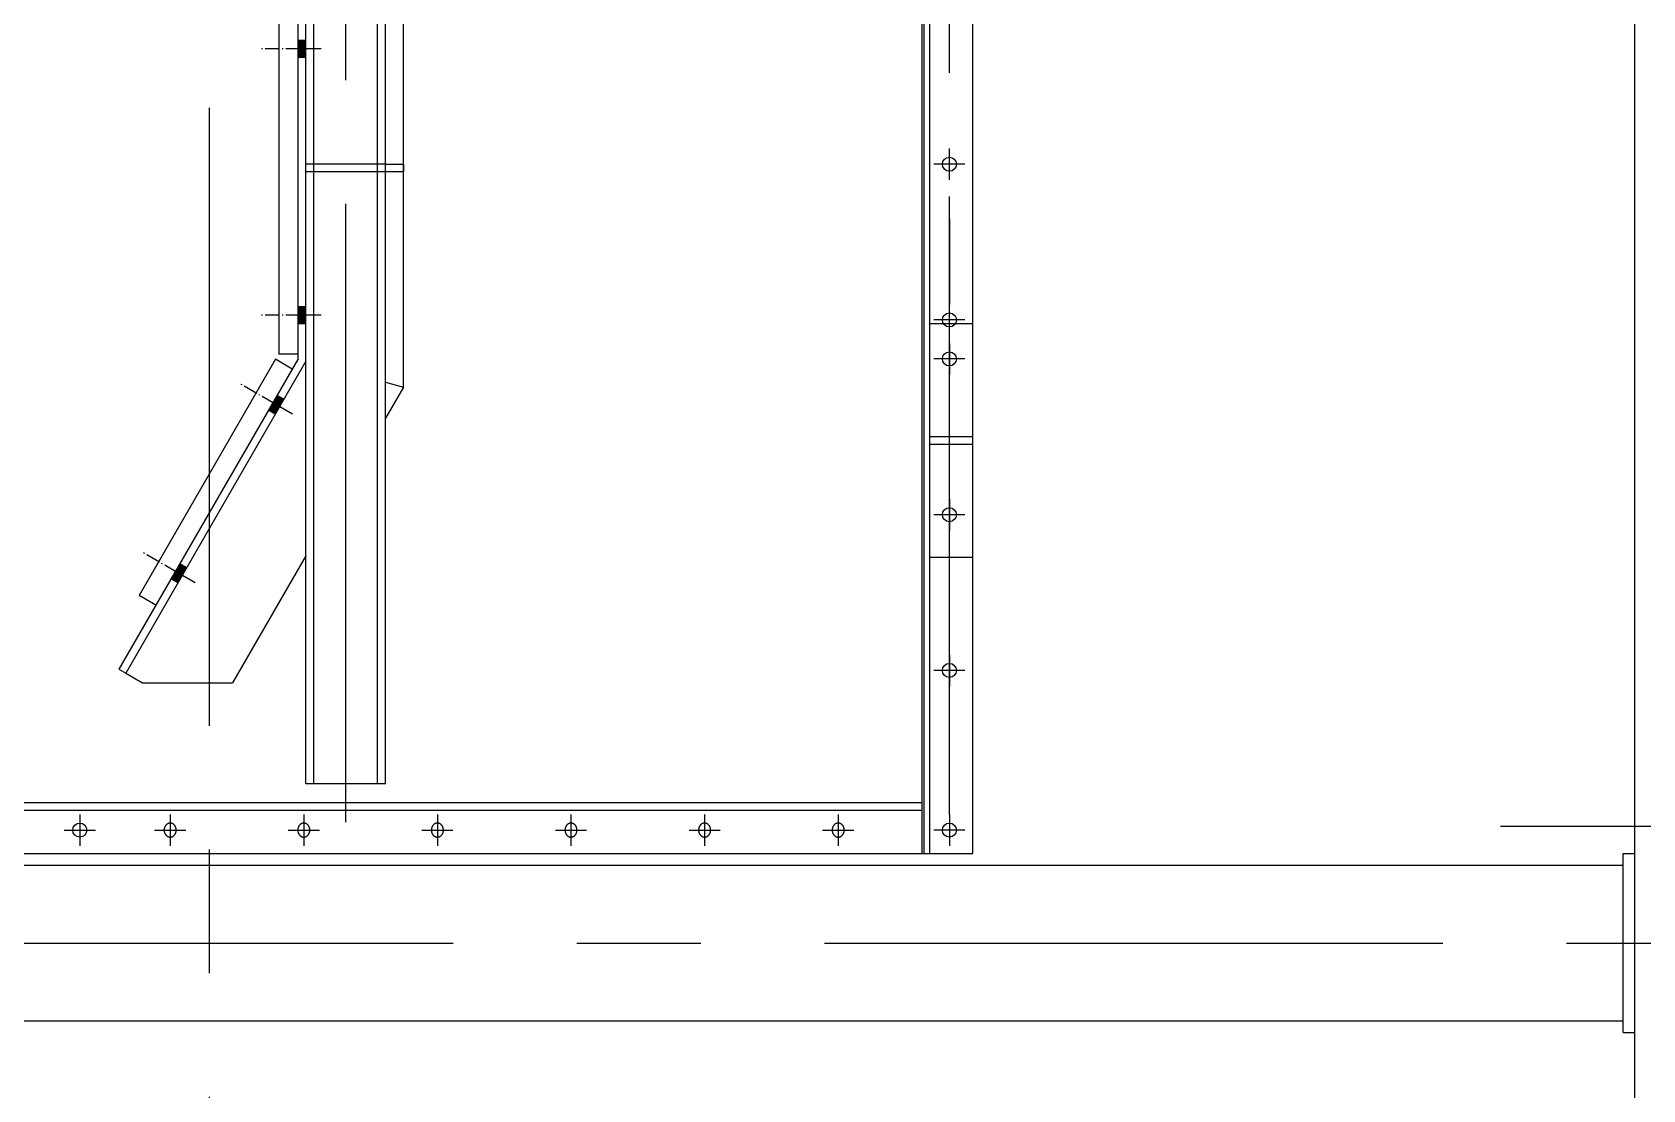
# Model space of a CAD drawing. Extents: x 0 to 45720, y 0 to 30480.
# Drawn here: x 11400 to 13467, y 20167 to 21525 of the extents above; entities that cross this region are included whole.
import ezdxf

# ---------------------------------------------------------------- set-up
doc = ezdxf.new("R2010")
doc.units = 0
doc.header["$LTSCALE"] = 25
for name, pattern in [('CENTER', [50.8, 31.75, -6.35, 6.35, -6.35]), ('CL', [1.0625, 0.75, -0.125, 0.0625, -0.125]), ('HIDDEN', [9.525, 6.35, -3.175])]:
    doc.linetypes.add(name, pattern=pattern)
for name, color, linetype in [('CL', 1, 'CL'), ('EMS_CL', 1, 'CENTER'), ('EMS_GRAY', 252, 'CONTINUOUS'), ('EMS_HIDDEN', 3, 'HIDDEN'), ('EMS_OBJECT', 2, 'CONTINUOUS'), ('LINER', 252, 'CONTINUOUS')]:
    doc.layers.add(name, color=color, linetype=linetype)

msp = doc.modelspace()

# ---------------------------------------------------------------- linework, layer by layer
at = {"layer": 'CL'}
for p, q in [((11770.624, 21503.099), (11693.07, 21503.098)), ((11770.624, 21161.099), (11693.07, 21161.098)), ((11734.191, 21034.12), (11667.027, 21072.897)), ((11609.191, 20817.614), (11542.026, 20856.391))]:
    msp.add_line(p, q, dxfattribs=at)
at = {"layer": 'EMS_CL'}
for p, q in [((11627.032, 23967.541), (11627.032, 18960.788)), ((11802.253, 20510.324), (11802.253, 23199.872)), ((12577.032, 20520.098), (12577.032, 23190.098)), ((12577.032, 21335.098), (12577.032, 21375.098)), ((12597.032, 21355.098), (12557.032, 21355.098)), ((12577.032, 21285.098), (12577.032, 21175.098)), ((12597.032, 21155.098), (12557.032, 21155.098)), ((12597.032, 21105.098), (12557.032, 21105.098)), ((12577.032, 21125.098), (12577.032, 21085.098)), ((12577.032, 20925.098), (12577.032, 20885.098)), ((12597.032, 20905.098), (12557.032, 20905.098)), ((12577.032, 20725.098), (12577.032, 20685.098)), ((12597.032, 20705.098), (12557.032, 20705.098)), ((11460.991, 20520.098), (11460.991, 20480.098)), ((11577.028, 20520.098), (11577.028, 20480.098)), ((11748.498, 20520.098), (11748.498, 20480.098)), ((11919.968, 20520.098), (11919.968, 20480.098)), ((12091.438, 20520.098), (12091.438, 20480.098)), ((12262.909, 20520.098), (12262.909, 20480.098)), ((12434.379, 20520.098), (12434.379, 20480.098)), ((12577.032, 20520.098), (12577.032, 20480.098)), ((11440.991, 20500.098), (11480.991, 20500.098)), ((11557.028, 20500.098), (11597.028, 20500.098)), ((11728.498, 20500.098), (11768.498, 20500.098)), ((11899.968, 20500.098), (11939.968, 20500.098)), ((12071.438, 20500.098), (12111.438, 20500.098)), ((12242.909, 20500.098), (12282.909, 20500.098)), ((12414.379, 20500.098), (12454.379, 20500.098)), ((12597.032, 20500.098), (12557.032, 20500.098)), ((13284.334, 20505.098), (15334.477, 20505.098)), ((8606.619, 20355.098), (13588.116, 20355.098))]:
    msp.add_line(p, q, dxfattribs=at)
at = {"layer": 'EMS_GRAY'}
for p, q in [((12542.032, 20470.098), (12542.032, 23240.098)), ((12544.803, 20470.098), (12544.803, 23240.098)), ((12552.032, 20470.098), (12552.032, 23240.098)), ((12607.032, 20470.098), (12607.032, 23240.098)), ((11751.253, 20560.098), (11751.253, 23150.098)), ((11761.253, 20560.098), (11761.253, 23150.098)), ((11843.253, 20560.098), (11843.253, 23150.098)), ((11853.253, 20560.098), (11853.253, 23150.098)), ((11876.253, 21068.925), (11876.253, 22641.271)), ((11741.253, 21105.098), (11741.253, 22605.098)), ((11751.253, 21514.099), (11741.253, 21514.099)), ((11751.253, 21492.099), (11741.253, 21492.099)), ((11853.253, 21355.098), (11876.253, 21355.098)), ((11876.253, 21355.098), (11876.253, 21345.098)), ((11876.253, 21345.098), (11853.253, 21345.098)), ((11751.253, 21172.099), (11741.253, 21172.099)), ((11751.253, 21150.099), (11741.253, 21150.099)), ((12607.032, 21150.098), (12552.032, 21150.098)), ((11741.253, 21105.098), (11511.253, 20706.727)), ((11751.253, 21102.419), (11519.913, 20701.727)), ((11853.253, 21075.088), (11876.253, 21068.925)), ((11876.253, 21068.925), (11853.253, 21029.088)), ((11722.915, 21053.332), (11714.255, 21058.332)), ((11711.915, 21034.279), (11703.255, 21039.279)), ((12607.032, 21005.098), (12552.032, 21005.098)), ((12607.032, 20995.098), (12552.032, 20995.098)), ((11597.915, 20836.826), (11589.255, 20841.826)), ((11751.253, 20852.419), (11657.034, 20689.227)), ((12607.032, 20850.098), (12552.032, 20850.098)), ((11586.915, 20817.773), (11578.255, 20822.773)), ((11511.253, 20706.727), (11519.913, 20701.727)), ((11519.913, 20701.727), (11541.564, 20689.227)), ((11541.564, 20689.227), (11657.034, 20689.227)), ((11751.253, 20560.098), (11853.253, 20560.098)), ((12542.032, 20535.098), (10776.751, 20535.098)), ((12542.032, 20525.098), (10776.751, 20525.098)), ((10776.751, 20470.098), (12607.032, 20470.098))]:
    msp.add_line(p, q, dxfattribs=at)
for points in [[(11577, 20509.1, 0), (11576.6, 20509.1, 0), (11576.3, 20509.1, 0), (11575.9, 20509, 0), (11575.5, 20508.9, 0), (11575.2, 20508.8, 0), (11574.8, 20508.7, 0), (11574.4, 20508.6, 0), (11574.1, 20508.4, 0), (11573.7, 20508.2, 0), (11573.4, 20508, 0), (11573.1, 20507.8, 0), (11572.7, 20507.6, 0), (11572.4, 20507.3, 0), (11572.1, 20507.1, 0), (11571.8, 20506.8, 0), (11571.6, 20506.5, 0), (11571.3, 20506.1, 0), (11571.1, 20505.8, 0), (11570.8, 20505.5, 0), (11570.6, 20505.1, 0), (11570.4, 20504.7, 0), (11570.2, 20504.3, 0), (11570.1, 20503.9, 0), (11569.9, 20503.5, 0), (11569.8, 20503.1, 0), (11569.6, 20502.7, 0), (11569.5, 20502.3, 0), (11569.5, 20501.9, 0), (11569.4, 20501.4, 0), (11569.3, 20501, 0), (11569.3, 20500.5, 0), (11569.3, 20500.1, 0), (11569.3, 20499.7, 0), (11569.3, 20499.2, 0), (11569.4, 20498.8, 0), (11569.5, 20498.3, 0), (11569.5, 20497.9, 0), (11569.6, 20497.5, 0), (11569.8, 20497.1, 0), (11569.9, 20496.7, 0), (11570.1, 20496.2, 0), (11570.2, 20495.9, 0), (11570.4, 20495.5, 0), (11570.6, 20495.1, 0), (11570.8, 20494.7, 0), (11571.1, 20494.4, 0), (11571.3, 20494.1, 0), (11571.6, 20493.7, 0), (11571.8, 20493.4, 0), (11572.1, 20493.1, 0), (11572.4, 20492.9, 0), (11572.7, 20492.6, 0), (11573.1, 20492.4, 0), (11573.4, 20492.2, 0), (11573.7, 20492, 0), (11574.1, 20491.8, 0), (11574.4, 20491.6, 0), (11574.8, 20491.5, 0), (11575.2, 20491.4, 0), (11575.5, 20491.3, 0), (11575.9, 20491.2, 0), (11576.3, 20491.1, 0), (11576.6, 20491.1, 0), (11577, 20491.1, 0), (11577.4, 20491.1, 0), (11577.8, 20491.1, 0), (11578.2, 20491.2, 0), (11578.5, 20491.3, 0), (11578.9, 20491.4, 0), (11579.3, 20491.5, 0), (11579.6, 20491.6, 0), (11580, 20491.8, 0), (11580.3, 20492, 0), (11580.7, 20492.2, 0), (11581, 20492.4, 0), (11581.3, 20492.6, 0), (11581.6, 20492.9, 0), (11581.9, 20493.1, 0), (11582.2, 20493.4, 0), (11582.5, 20493.7, 0), (11582.7, 20494.1, 0), (11583, 20494.4, 0), (11583.2, 20494.7, 0), (11583.4, 20495.1, 0), (11583.6, 20495.5, 0), (11583.8, 20495.9, 0), (11584, 20496.2, 0), (11584.2, 20496.7, 0), (11584.3, 20497.1, 0), (11584.4, 20497.5, 0), (11584.5, 20497.9, 0), (11584.6, 20498.3, 0), (11584.7, 20498.8, 0), (11584.7, 20499.2, 0), (11584.7, 20499.7, 0), (11584.7, 20500.1, 0), (11584.7, 20500.5, 0), (11584.7, 20501, 0), (11584.7, 20501.4, 0), (11584.6, 20501.9, 0), (11584.5, 20502.3, 0), (11584.4, 20502.7, 0), (11584.3, 20503.1, 0), (11584.2, 20503.5, 0), (11584, 20503.9, 0), (11583.8, 20504.3, 0), (11583.6, 20504.7, 0), (11583.4, 20505.1, 0), (11583.2, 20505.5, 0), (11583, 20505.8, 0), (11582.7, 20506.1, 0), (11582.5, 20506.5, 0), (11582.2, 20506.8, 0), (11581.9, 20507.1, 0), (11581.6, 20507.3, 0), (11581.3, 20507.6, 0), (11581, 20507.8, 0), (11580.7, 20508, 0), (11580.3, 20508.2, 0), (11580, 20508.4, 0), (11579.6, 20508.6, 0), (11579.3, 20508.7, 0), (11578.9, 20508.8, 0), (11578.5, 20508.9, 0), (11578.2, 20509, 0), (11577.8, 20509.1, 0), (11577.4, 20509.1, 0), (11577, 20509.1, 0)], [(11748.5, 20509.1, 0), (11748.1, 20509.1, 0), (11747.7, 20509.1, 0), (11747.4, 20509, 0), (11747, 20508.9, 0), (11746.6, 20508.8, 0), (11746.3, 20508.7, 0), (11745.9, 20508.6, 0), (11745.5, 20508.4, 0), (11745.2, 20508.2, 0), (11744.9, 20508, 0), (11744.5, 20507.8, 0), (11744.2, 20507.6, 0), (11743.9, 20507.3, 0), (11743.6, 20507.1, 0), (11743.3, 20506.8, 0), (11743, 20506.5, 0), (11742.8, 20506.1, 0), (11742.5, 20505.8, 0), (11742.3, 20505.5, 0), (11742.1, 20505.1, 0), (11741.9, 20504.7, 0), (11741.7, 20504.3, 0), (11741.5, 20503.9, 0), (11741.4, 20503.5, 0), (11741.2, 20503.1, 0), (11741.1, 20502.7, 0), (11741, 20502.3, 0), (11740.9, 20501.9, 0), (11740.9, 20501.4, 0), (11740.8, 20501, 0), (11740.8, 20500.5, 0), (11740.8, 20500.1, 0), (11740.8, 20499.7, 0), (11740.8, 20499.2, 0), (11740.9, 20498.8, 0), (11740.9, 20498.3, 0), (11741, 20497.9, 0), (11741.1, 20497.5, 0), (11741.2, 20497.1, 0), (11741.4, 20496.7, 0), (11741.5, 20496.2, 0), (11741.7, 20495.9, 0), (11741.9, 20495.5, 0), (11742.1, 20495.1, 0), (11742.3, 20494.7, 0), (11742.5, 20494.4, 0), (11742.8, 20494.1, 0), (11743, 20493.7, 0), (11743.3, 20493.4, 0), (11743.6, 20493.1, 0), (11743.9, 20492.9, 0), (11744.2, 20492.6, 0), (11744.5, 20492.4, 0), (11744.9, 20492.2, 0), (11745.2, 20492, 0), (11745.5, 20491.8, 0), (11745.9, 20491.6, 0), (11746.3, 20491.5, 0), (11746.6, 20491.4, 0), (11747, 20491.3, 0), (11747.4, 20491.2, 0), (11747.7, 20491.1, 0), (11748.1, 20491.1, 0), (11748.5, 20491.1, 0), (11748.9, 20491.1, 0), (11749.3, 20491.1, 0), (11749.6, 20491.2, 0), (11750, 20491.3, 0), (11750.4, 20491.4, 0), (11750.7, 20491.5, 0), (11751.1, 20491.6, 0), (11751.5, 20491.8, 0), (11751.8, 20492, 0), (11752.1, 20492.2, 0), (11752.5, 20492.4, 0), (11752.8, 20492.6, 0), (11753.1, 20492.9, 0), (11753.4, 20493.1, 0), (11753.7, 20493.4, 0), (11754, 20493.7, 0), (11754.2, 20494.1, 0), (11754.5, 20494.4, 0), (11754.7, 20494.7, 0), (11754.9, 20495.1, 0), (11755.1, 20495.5, 0), (11755.3, 20495.9, 0), (11755.5, 20496.2, 0), (11755.6, 20496.7, 0), (11755.8, 20497.1, 0), (11755.9, 20497.5, 0), (11756, 20497.9, 0), (11756.1, 20498.3, 0), (11756.1, 20498.8, 0), (11756.2, 20499.2, 0), (11756.2, 20499.7, 0), (11756.2, 20500.1, 0), (11756.2, 20500.5, 0), (11756.2, 20501, 0), (11756.1, 20501.4, 0), (11756.1, 20501.9, 0), (11756, 20502.3, 0), (11755.9, 20502.7, 0), (11755.8, 20503.1, 0), (11755.6, 20503.5, 0), (11755.5, 20503.9, 0), (11755.3, 20504.3, 0), (11755.1, 20504.7, 0), (11754.9, 20505.1, 0), (11754.7, 20505.5, 0), (11754.5, 20505.8, 0), (11754.2, 20506.1, 0), (11754, 20506.5, 0), (11753.7, 20506.8, 0), (11753.4, 20507.1, 0), (11753.1, 20507.3, 0), (11752.8, 20507.6, 0), (11752.5, 20507.8, 0), (11752.1, 20508, 0), (11751.8, 20508.2, 0), (11751.5, 20508.4, 0), (11751.1, 20508.6, 0), (11750.7, 20508.7, 0), (11750.4, 20508.8, 0), (11750, 20508.9, 0), (11749.6, 20509, 0), (11749.3, 20509.1, 0), (11748.9, 20509.1, 0), (11748.5, 20509.1, 0)], [(11920, 20509.1, 0), (11919.6, 20509.1, 0), (11919.2, 20509.1, 0), (11918.8, 20509, 0), (11918.5, 20508.9, 0), (11918.1, 20508.8, 0), (11917.7, 20508.7, 0), (11917.4, 20508.6, 0), (11917, 20508.4, 0), (11916.7, 20508.2, 0), (11916.3, 20508, 0), (11916, 20507.8, 0), (11915.7, 20507.6, 0), (11915.4, 20507.3, 0), (11915.1, 20507.1, 0), (11914.8, 20506.8, 0), (11914.5, 20506.5, 0), (11914.3, 20506.1, 0), (11914, 20505.8, 0), (11913.8, 20505.5, 0), (11913.6, 20505.1, 0), (11913.4, 20504.7, 0), (11913.2, 20504.3, 0), (11913, 20503.9, 0), (11912.8, 20503.5, 0), (11912.7, 20503.1, 0), (11912.6, 20502.7, 0), (11912.5, 20502.3, 0), (11912.4, 20501.9, 0), (11912.3, 20501.4, 0), (11912.3, 20501, 0), (11912.3, 20500.5, 0), (11912.3, 20500.1, 0), (11912.3, 20499.7, 0), (11912.3, 20499.2, 0), (11912.3, 20498.8, 0), (11912.4, 20498.3, 0), (11912.5, 20497.9, 0), (11912.6, 20497.5, 0), (11912.7, 20497.1, 0), (11912.8, 20496.7, 0), (11913, 20496.2, 0), (11913.2, 20495.9, 0), (11913.4, 20495.5, 0), (11913.6, 20495.1, 0), (11913.8, 20494.7, 0), (11914, 20494.4, 0), (11914.3, 20494.1, 0), (11914.5, 20493.7, 0), (11914.8, 20493.4, 0), (11915.1, 20493.1, 0), (11915.4, 20492.9, 0), (11915.7, 20492.6, 0), (11916, 20492.4, 0), (11916.3, 20492.2, 0), (11916.7, 20492, 0), (11917, 20491.8, 0), (11917.4, 20491.6, 0), (11917.7, 20491.5, 0), (11918.1, 20491.4, 0), (11918.5, 20491.3, 0), (11918.8, 20491.2, 0), (11919.2, 20491.1, 0), (11919.6, 20491.1, 0), (11920, 20491.1, 0), (11920.3, 20491.1, 0), (11920.7, 20491.1, 0), (11921.1, 20491.2, 0), (11921.5, 20491.3, 0), (11921.8, 20491.4, 0), (11922.2, 20491.5, 0), (11922.6, 20491.6, 0), (11922.9, 20491.8, 0), (11923.3, 20492, 0), (11923.6, 20492.2, 0), (11923.9, 20492.4, 0), (11924.3, 20492.6, 0), (11924.6, 20492.9, 0), (11924.9, 20493.1, 0), (11925.2, 20493.4, 0), (11925.4, 20493.7, 0), (11925.7, 20494.1, 0), (11925.9, 20494.4, 0), (11926.2, 20494.7, 0), (11926.4, 20495.1, 0), (11926.6, 20495.5, 0), (11926.8, 20495.9, 0), (11926.9, 20496.2, 0), (11927.1, 20496.7, 0), (11927.2, 20497.1, 0), (11927.4, 20497.5, 0), (11927.5, 20497.9, 0), (11927.5, 20498.3, 0), (11927.6, 20498.8, 0), (11927.6, 20499.2, 0), (11927.7, 20499.7, 0), (11927.7, 20500.1, 0), (11927.7, 20500.5, 0), (11927.6, 20501, 0), (11927.6, 20501.4, 0), (11927.5, 20501.9, 0), (11927.5, 20502.3, 0), (11927.4, 20502.7, 0), (11927.2, 20503.1, 0), (11927.1, 20503.5, 0), (11926.9, 20503.9, 0), (11926.8, 20504.3, 0), (11926.6, 20504.7, 0), (11926.4, 20505.1, 0), (11926.2, 20505.5, 0), (11925.9, 20505.8, 0), (11925.7, 20506.1, 0), (11925.4, 20506.5, 0), (11925.2, 20506.8, 0), (11924.9, 20507.1, 0), (11924.6, 20507.3, 0), (11924.3, 20507.6, 0), (11923.9, 20507.8, 0), (11923.6, 20508, 0), (11923.3, 20508.2, 0), (11922.9, 20508.4, 0), (11922.6, 20508.6, 0), (11922.2, 20508.7, 0), (11921.8, 20508.8, 0), (11921.5, 20508.9, 0), (11921.1, 20509, 0), (11920.7, 20509.1, 0), (11920.3, 20509.1, 0), (11920, 20509.1, 0)], [(12091.4, 20509.1, 0), (12091.1, 20509.1, 0), (12090.7, 20509.1, 0), (12090.3, 20509, 0), (12089.9, 20508.9, 0), (12089.6, 20508.8, 0), (12089.2, 20508.7, 0), (12088.8, 20508.6, 0), (12088.5, 20508.4, 0), (12088.1, 20508.2, 0), (12087.8, 20508, 0), (12087.5, 20507.8, 0), (12087.2, 20507.6, 0), (12086.8, 20507.3, 0), (12086.5, 20507.1, 0), (12086.3, 20506.8, 0), (12086, 20506.5, 0), (12085.7, 20506.1, 0), (12085.5, 20505.8, 0), (12085.2, 20505.5, 0), (12085, 20505.1, 0), (12084.8, 20504.7, 0), (12084.6, 20504.3, 0), (12084.5, 20503.9, 0), (12084.3, 20503.5, 0), (12084.2, 20503.1, 0), (12084.1, 20502.7, 0), (12084, 20502.3, 0), (12083.9, 20501.9, 0), (12083.8, 20501.4, 0), (12083.8, 20501, 0), (12083.7, 20500.5, 0), (12083.7, 20500.1, 0), (12083.7, 20499.7, 0), (12083.8, 20499.2, 0), (12083.8, 20498.8, 0), (12083.9, 20498.3, 0), (12084, 20497.9, 0), (12084.1, 20497.5, 0), (12084.2, 20497.1, 0), (12084.3, 20496.7, 0), (12084.5, 20496.2, 0), (12084.6, 20495.9, 0), (12084.8, 20495.5, 0), (12085, 20495.1, 0), (12085.2, 20494.7, 0), (12085.5, 20494.4, 0), (12085.7, 20494.1, 0), (12086, 20493.7, 0), (12086.3, 20493.4, 0), (12086.5, 20493.1, 0), (12086.8, 20492.9, 0), (12087.2, 20492.6, 0), (12087.5, 20492.4, 0), (12087.8, 20492.2, 0), (12088.1, 20492, 0), (12088.5, 20491.8, 0), (12088.8, 20491.6, 0), (12089.2, 20491.5, 0), (12089.6, 20491.4, 0), (12089.9, 20491.3, 0), (12090.3, 20491.2, 0), (12090.7, 20491.1, 0), (12091.1, 20491.1, 0), (12091.4, 20491.1, 0), (12091.8, 20491.1, 0), (12092.2, 20491.1, 0), (12092.6, 20491.2, 0), (12092.9, 20491.3, 0), (12093.3, 20491.4, 0), (12093.7, 20491.5, 0), (12094, 20491.6, 0), (12094.4, 20491.8, 0), (12094.7, 20492, 0), (12095.1, 20492.2, 0), (12095.4, 20492.4, 0), (12095.7, 20492.6, 0), (12096, 20492.9, 0), (12096.3, 20493.1, 0), (12096.6, 20493.4, 0), (12096.9, 20493.7, 0), (12097.2, 20494.1, 0), (12097.4, 20494.4, 0), (12097.6, 20494.7, 0), (12097.9, 20495.1, 0), (12098.1, 20495.5, 0), (12098.2, 20495.9, 0), (12098.4, 20496.2, 0), (12098.6, 20496.7, 0), (12098.7, 20497.1, 0), (12098.8, 20497.5, 0), (12098.9, 20497.9, 0), (12099, 20498.3, 0), (12099.1, 20498.8, 0), (12099.1, 20499.2, 0), (12099.1, 20499.7, 0), (12099.2, 20500.1, 0), (12099.1, 20500.5, 0), (12099.1, 20501, 0), (12099.1, 20501.4, 0), (12099, 20501.9, 0), (12098.9, 20502.3, 0), (12098.8, 20502.7, 0), (12098.7, 20503.1, 0), (12098.6, 20503.5, 0), (12098.4, 20503.9, 0), (12098.2, 20504.3, 0), (12098.1, 20504.7, 0), (12097.9, 20505.1, 0), (12097.6, 20505.5, 0), (12097.4, 20505.8, 0), (12097.2, 20506.1, 0), (12096.9, 20506.5, 0), (12096.6, 20506.8, 0), (12096.3, 20507.1, 0), (12096, 20507.3, 0), (12095.7, 20507.6, 0), (12095.4, 20507.8, 0), (12095.1, 20508, 0), (12094.7, 20508.2, 0), (12094.4, 20508.4, 0), (12094, 20508.6, 0), (12093.7, 20508.7, 0), (12093.3, 20508.8, 0), (12092.9, 20508.9, 0), (12092.6, 20509, 0), (12092.2, 20509.1, 0), (12091.8, 20509.1, 0), (12091.4, 20509.1, 0)], [(12262.9, 20509.1, 0), (12262.5, 20509.1, 0), (12262.2, 20509.1, 0), (12261.8, 20509, 0), (12261.4, 20508.9, 0), (12261, 20508.8, 0), (12260.7, 20508.7, 0), (12260.3, 20508.6, 0), (12260, 20508.4, 0), (12259.6, 20508.2, 0), (12259.3, 20508, 0), (12258.9, 20507.8, 0), (12258.6, 20507.6, 0), (12258.3, 20507.3, 0), (12258, 20507.1, 0), (12257.7, 20506.8, 0), (12257.5, 20506.5, 0), (12257.2, 20506.1, 0), (12256.9, 20505.8, 0), (12256.7, 20505.5, 0), (12256.5, 20505.1, 0), (12256.3, 20504.7, 0), (12256.1, 20504.3, 0), (12255.9, 20503.9, 0), (12255.8, 20503.5, 0), (12255.6, 20503.1, 0), (12255.5, 20502.7, 0), (12255.4, 20502.3, 0), (12255.3, 20501.9, 0), (12255.3, 20501.4, 0), (12255.2, 20501, 0), (12255.2, 20500.5, 0), (12255.2, 20500.1, 0), (12255.2, 20499.7, 0), (12255.2, 20499.2, 0), (12255.3, 20498.8, 0), (12255.3, 20498.3, 0), (12255.4, 20497.9, 0), (12255.5, 20497.5, 0), (12255.6, 20497.1, 0), (12255.8, 20496.7, 0), (12255.9, 20496.2, 0), (12256.1, 20495.9, 0), (12256.3, 20495.5, 0), (12256.5, 20495.1, 0), (12256.7, 20494.7, 0), (12256.9, 20494.4, 0), (12257.2, 20494.1, 0), (12257.5, 20493.7, 0), (12257.7, 20493.4, 0), (12258, 20493.1, 0), (12258.3, 20492.9, 0), (12258.6, 20492.6, 0), (12258.9, 20492.4, 0), (12259.3, 20492.2, 0), (12259.6, 20492, 0), (12260, 20491.8, 0), (12260.3, 20491.6, 0), (12260.7, 20491.5, 0), (12261, 20491.4, 0), (12261.4, 20491.3, 0), (12261.8, 20491.2, 0), (12262.2, 20491.1, 0), (12262.5, 20491.1, 0), (12262.9, 20491.1, 0), (12263.3, 20491.1, 0), (12263.7, 20491.1, 0), (12264, 20491.2, 0), (12264.4, 20491.3, 0), (12264.8, 20491.4, 0), (12265.1, 20491.5, 0), (12265.5, 20491.6, 0), (12265.9, 20491.8, 0), (12266.2, 20492, 0), (12266.5, 20492.2, 0), (12266.9, 20492.4, 0), (12267.2, 20492.6, 0), (12267.5, 20492.9, 0), (12267.8, 20493.1, 0), (12268.1, 20493.4, 0), (12268.4, 20493.7, 0), (12268.6, 20494.1, 0), (12268.9, 20494.4, 0), (12269.1, 20494.7, 0), (12269.3, 20495.1, 0), (12269.5, 20495.5, 0), (12269.7, 20495.9, 0), (12269.9, 20496.2, 0), (12270, 20496.7, 0), (12270.2, 20497.1, 0), (12270.3, 20497.5, 0), (12270.4, 20497.9, 0), (12270.5, 20498.3, 0), (12270.5, 20498.8, 0), (12270.6, 20499.2, 0), (12270.6, 20499.7, 0), (12270.6, 20500.1, 0), (12270.6, 20500.5, 0), (12270.6, 20501, 0), (12270.5, 20501.4, 0), (12270.5, 20501.9, 0), (12270.4, 20502.3, 0), (12270.3, 20502.7, 0), (12270.2, 20503.1, 0), (12270, 20503.5, 0), (12269.9, 20503.9, 0), (12269.7, 20504.3, 0), (12269.5, 20504.7, 0), (12269.3, 20505.1, 0), (12269.1, 20505.5, 0), (12268.9, 20505.8, 0), (12268.6, 20506.1, 0), (12268.4, 20506.5, 0), (12268.1, 20506.8, 0), (12267.8, 20507.1, 0), (12267.5, 20507.3, 0), (12267.2, 20507.6, 0), (12266.9, 20507.8, 0), (12266.5, 20508, 0), (12266.2, 20508.2, 0), (12265.9, 20508.4, 0), (12265.5, 20508.6, 0), (12265.1, 20508.7, 0), (12264.8, 20508.8, 0), (12264.4, 20508.9, 0), (12264, 20509, 0), (12263.7, 20509.1, 0), (12263.3, 20509.1, 0), (12262.9, 20509.1, 0)], [(12434.4, 20509.1, 0), (12434, 20509.1, 0), (12433.6, 20509.1, 0), (12433.2, 20509, 0), (12432.9, 20508.9, 0), (12432.5, 20508.8, 0), (12432.1, 20508.7, 0), (12431.8, 20508.6, 0), (12431.4, 20508.4, 0), (12431.1, 20508.2, 0), (12430.7, 20508, 0), (12430.4, 20507.8, 0), (12430.1, 20507.6, 0), (12429.8, 20507.3, 0), (12429.5, 20507.1, 0), (12429.2, 20506.8, 0), (12428.9, 20506.5, 0), (12428.7, 20506.1, 0), (12428.4, 20505.8, 0), (12428.2, 20505.5, 0), (12428, 20505.1, 0), (12427.8, 20504.7, 0), (12427.6, 20504.3, 0), (12427.4, 20503.9, 0), (12427.2, 20503.5, 0), (12427.1, 20503.1, 0), (12427, 20502.7, 0), (12426.9, 20502.3, 0), (12426.8, 20501.9, 0), (12426.7, 20501.4, 0), (12426.7, 20501, 0), (12426.7, 20500.5, 0), (12426.7, 20500.1, 0), (12426.7, 20499.7, 0), (12426.7, 20499.2, 0), (12426.7, 20498.8, 0), (12426.8, 20498.3, 0), (12426.9, 20497.9, 0), (12427, 20497.5, 0), (12427.1, 20497.1, 0), (12427.2, 20496.7, 0), (12427.4, 20496.2, 0), (12427.6, 20495.9, 0), (12427.8, 20495.5, 0), (12428, 20495.1, 0), (12428.2, 20494.7, 0), (12428.4, 20494.4, 0), (12428.7, 20494.1, 0), (12428.9, 20493.7, 0), (12429.2, 20493.4, 0), (12429.5, 20493.1, 0), (12429.8, 20492.9, 0), (12430.1, 20492.6, 0), (12430.4, 20492.4, 0), (12430.7, 20492.2, 0), (12431.1, 20492, 0), (12431.4, 20491.8, 0), (12431.8, 20491.6, 0), (12432.1, 20491.5, 0), (12432.5, 20491.4, 0), (12432.9, 20491.3, 0), (12433.2, 20491.2, 0), (12433.6, 20491.1, 0), (12434, 20491.1, 0), (12434.4, 20491.1, 0), (12434.8, 20491.1, 0), (12435.1, 20491.1, 0), (12435.5, 20491.2, 0), (12435.9, 20491.3, 0), (12436.3, 20491.4, 0), (12436.6, 20491.5, 0), (12437, 20491.6, 0), (12437.3, 20491.8, 0), (12437.7, 20492, 0), (12438, 20492.2, 0), (12438.3, 20492.4, 0), (12438.7, 20492.6, 0), (12439, 20492.9, 0), (12439.3, 20493.1, 0), (12439.6, 20493.4, 0), (12439.8, 20493.7, 0), (12440.1, 20494.1, 0), (12440.3, 20494.4, 0), (12440.6, 20494.7, 0), (12440.8, 20495.1, 0), (12441, 20495.5, 0), (12441.2, 20495.9, 0), (12441.4, 20496.2, 0), (12441.5, 20496.7, 0), (12441.6, 20497.1, 0), (12441.8, 20497.5, 0), (12441.9, 20497.9, 0), (12441.9, 20498.3, 0), (12442, 20498.8, 0), (12442.1, 20499.2, 0), (12442.1, 20499.7, 0), (12442.1, 20500.1, 0), (12442.1, 20500.5, 0), (12442.1, 20501, 0), (12442, 20501.4, 0), (12441.9, 20501.9, 0), (12441.9, 20502.3, 0), (12441.8, 20502.7, 0), (12441.6, 20503.1, 0), (12441.5, 20503.5, 0), (12441.4, 20503.9, 0), (12441.2, 20504.3, 0), (12441, 20504.7, 0), (12440.8, 20505.1, 0), (12440.6, 20505.5, 0), (12440.3, 20505.8, 0), (12440.1, 20506.1, 0), (12439.8, 20506.5, 0), (12439.6, 20506.8, 0), (12439.3, 20507.1, 0), (12439, 20507.3, 0), (12438.7, 20507.6, 0), (12438.3, 20507.8, 0), (12438, 20508, 0), (12437.7, 20508.2, 0), (12437.3, 20508.4, 0), (12437, 20508.6, 0), (12436.6, 20508.7, 0), (12436.3, 20508.8, 0), (12435.9, 20508.9, 0), (12435.5, 20509, 0), (12435.1, 20509.1, 0), (12434.8, 20509.1, 0), (12434.4, 20509.1, 0)]]:
    msp.add_polyline3d(points, dxfattribs=at)
for centre in [(12577.032, 21355.098), (12577.032, 21155.098), (12577.032, 21105.098), (12577.032, 20905.098), (12577.032, 20705.098), (11460.991, 20500.098), (12577.032, 20500.098)]:
    msp.add_circle(centre, 9, dxfattribs=at)
for points in [[(11751.253, 21514.099), (11741.253, 21514.099), (11751.253, 21492.099), (11741.253, 21492.099)], [(11751.253, 21172.099), (11741.253, 21172.099), (11751.253, 21150.099), (11741.253, 21150.099)], [(11722.915, 21053.332), (11714.255, 21058.332), (11711.915, 21034.279), (11703.255, 21039.279)], [(11597.915, 20836.826), (11589.255, 20841.826), (11586.915, 20817.773), (11578.255, 20822.773)]]:
    msp.add_solid(points, dxfattribs=at)
at = {"layer": 'EMS_HIDDEN', "color": 252}
for p, q in [((11853.253, 21355.098), (11751.253, 21355.098)), ((11853.253, 21345.098), (11751.253, 21345.098))]:
    msp.add_line(p, q, dxfattribs=at)
at = {"layer": 'EMS_OBJECT'}
for p, q in [((13457.032, 19405.098), (13457.032, 24305.098)), ((13442.032, 20470.098), (13457.032, 20470.098)), ((13442.032, 20240.098), (13442.032, 20470.098)), ((10739.198, 20455.098), (13442.032, 20455.098)), ((10739.198, 20255.098), (13442.032, 20255.098)), ((13442.032, 20240.098), (13457.032, 20240.098))]:
    msp.add_line(p, q, dxfattribs=at)
at = {"layer": 'LINER'}
for p, q in [((11716.251, 21553.098), (11716.253, 21111.098)), ((11741.253, 21111.098), (11716.253, 21111.098)), ((11712.102, 21104.608), (11537.104, 20801.498)), ((11733.753, 21092.108), (11712.102, 21104.608)), ((11558.755, 20788.998), (11537.104, 20801.498))]:
    msp.add_line(p, q, dxfattribs=at)

doc.saveas('drawing.dxf')
